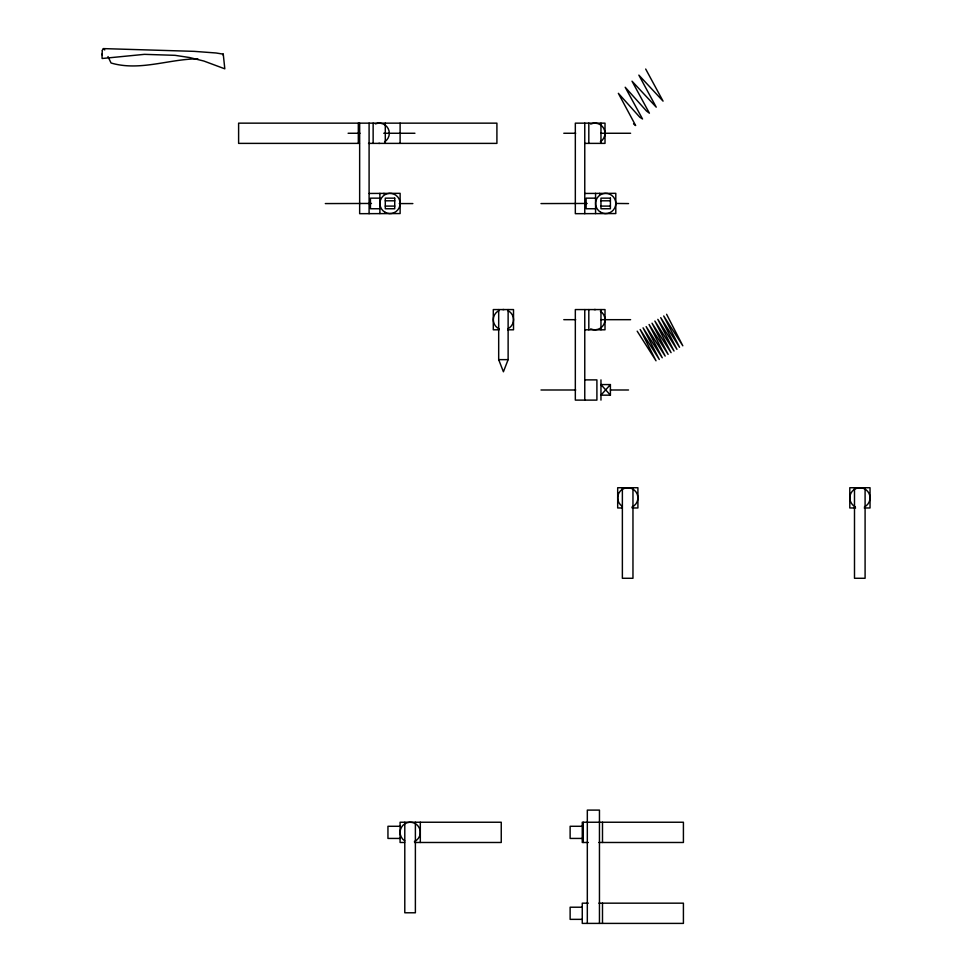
<?xml version="1.0" encoding="UTF-8"?>
<svg xmlns="http://www.w3.org/2000/svg" width="972" height="972" viewBox="0 0 972 972"><rect width="100%" height="100%" fill="white"/><g stroke="black" fill="none" stroke-linecap="round" stroke-linejoin="round"><path stroke-width="1.46" d="M645.687 69.036L663.062 101.137L638.847 75.111L656.234 107.163L632.019 81.186L649.405 113.189L646.489 111.002L625.19 87.249L642.528 118.985L639.819 117.235L618.35 93.324L635.652 125.546L633.537 123.894M102.194 50.471L103.397 48.6L194.169 51.358L216.076 52.986L223.256 54.153L224.811 68.83L203.804 61.017L189.576 57.542L175.033 55.331L144.451 54.347L102.133 58.502L101.963 54.116M222.843 54.845L223.171 54.068M666.598 314.272L682.818 345.813L663.706 315.973L679.537 347.283L660.717 317.65L676.949 349.325L657.825 319.351L674.009 351.014L654.873 321.039L671.081 352.654L652.03 323.202L668.116 354.391L649.065 324.478L665.176 356.08L646.137 326.58L662.236 357.769L643.063 327.831L659.295 359.458L640.171 329.484L656.003 360.794L637.182 331.16M508.125 309.57L508.125 359.64L503.411 371.778L498.685 359.64L498.685 309.57M610.404 384.572L600.963 395.167L610.404 395.167L610.404 384.572L600.963 384.572L610.404 395.167M197.851 58.818C168.921 59.013 139.713 71.466 111.051 62.998L108.001 56.57M348.11 133.261L359.992 133.261M383.746 133.261L414.935 133.261M563.784 133.261L575.667 133.261M600.915 133.261L630.609 133.261M359.458 143.382L238.614 143.382L238.614 123.152L496.911 123.152L496.911 143.382L368.522 143.382M584.767 143.382L605.009 143.382L605.009 123.152L575.327 123.152L575.327 213.682L615.798 213.561L615.798 193.331L584.767 193.452M369.093 193.452L400.124 193.331L400.124 213.561L359.652 213.682L359.652 123.152M379.894 198.154L370.441 198.154L370.441 208.749L379.894 208.749M595.569 198.154L586.116 198.154L586.116 208.749L595.569 208.749M385.289 200.803L394.729 200.803M600.963 200.803L610.404 200.803M325.316 203.573L371.474 203.452M399.273 203.573L412.857 203.573M540.991 203.573L587.149 203.452M615.665 203.452L628.532 203.573M385.289 206.1L394.729 206.1M600.963 206.1L610.404 206.1M563.784 319.679L575.667 319.679M600.915 319.679L630.609 319.679M499.073 329.8L493.29 329.8L493.29 309.57L513.52 309.57L513.52 329.8L507.736 329.8M584.767 329.8L605.009 329.8L605.009 309.57L575.327 309.57L575.327 400.112L596.905 400.112L596.905 379.882L584.767 379.882M498.685 359.64L508.125 359.64M540.991 389.991L575.703 389.991M610.416 389.991L628.532 389.991M622.019 507.967L617.682 507.967L617.682 487.737L637.911 487.737L637.911 507.967L632.128 507.967M855.579 507.967L849.795 507.967L849.795 487.737L870.037 487.737L870.037 507.967L864.254 507.967M400.087 826.285L387.95 826.285L387.95 838.435L400.087 838.435M582.264 826.285L570.127 826.285L570.127 838.435L582.264 838.435M404.619 842.481L400.087 842.481L400.087 822.239L501.248 822.239L501.248 842.481L414.546 842.481M588.303 842.481L582.264 842.481L582.264 822.239L683.413 822.239L683.413 842.481L598.874 842.481M588.303 903.17L582.264 903.17L582.264 923.4L683.413 923.4L683.413 903.17L598.874 903.17M582.264 907.216L570.127 907.216L570.127 919.354L582.264 919.354M103.397 48.6L104.745 49.937M865.092 487.737L865.092 578.279L854.497 578.279L854.497 487.737M632.966 487.737L632.966 578.279L622.372 578.279L622.372 487.737M602.494 822.239L602.494 842.481M602.494 903.17L602.494 923.4M600.963 123.152L600.963 143.382M600.963 309.57L600.963 329.8M600.963 379.882L600.963 400.112M599.615 193.331L599.615 193.975M599.457 923.4L599.457 810.101L587.319 810.101L587.319 923.4M595.569 193.331L595.569 213.561M588.813 123.152L588.813 143.382M588.813 309.57L588.813 329.8M584.767 123.152L584.767 213.682M584.767 309.57L584.767 400.112M583.273 822.239L583.273 842.481M420.317 822.239L420.317 842.481M415.384 822.251L415.384 912.781L404.789 912.781L404.789 822.251M400.112 123.152L400.112 143.382M385.289 123.152L385.289 143.382M383.94 193.331L383.94 194.048M379.894 193.331L379.894 213.561M373.139 123.152L373.139 143.382M369.093 123.152L369.093 213.682M358.316 123.152L358.316 143.382M102.145 54.784A38.953 4.265 79 0 1 102.303 50.909M507.846 310.59A10.121 10.121 0 0 1 507.846 328.779M499.268 328.913A10.121 10.121 0 0 1 499.268 310.457M502.828 309.582A10.121 10.121 0 0 1 503.982 309.582M600.356 311.174A10.121 10.121 0 0 1 603.77 324.527A10.121 10.121 0 0 1 590.684 328.888M594.171 309.594A10.121 10.121 0 0 1 595.605 309.594M622.323 506.363A10.121 10.121 0 0 1 620.476 490.872A10.121 10.121 0 0 1 636.04 491.99A10.121 10.121 0 0 1 631.994 507.056M590.684 124.064A10.121 10.121 0 0 1 603.77 128.413A10.121 10.121 0 0 1 600.356 141.778M404.741 840.865A10.121 10.121 0 0 1 402.882 825.374A10.121 10.121 0 0 1 418.446 826.492A10.121 10.121 0 0 1 414.412 841.558M375.362 123.906A10.121 10.121 0 0 1 388.205 128.644A10.121 10.121 0 0 1 384.572 141.839M379.59 143.37A10.121 10.121 0 0 1 378.837 143.37M855.275 506.837A10.121 10.121 0 0 1 852.092 491.443A10.121 10.121 0 0 1 867.814 491.528A10.121 10.121 0 0 1 864.46 506.886M394.729 198.154L385.289 198.154L385.289 208.749L394.729 208.749L394.729 198.154M610.404 198.154L600.963 198.154L600.963 208.749L610.404 208.749L610.404 198.154M384.948 212.212A10.121 10.121 0 0 0 400.124 203.452A10.121 10.121 0 0 0 384.948 194.692A10.121 10.121 0 0 0 384.948 212.212M600.623 212.212A10.121 10.121 0 0 0 615.798 203.452A10.121 10.121 0 0 0 600.623 194.692A10.121 10.121 0 0 0 600.623 212.212"/></g></svg>
